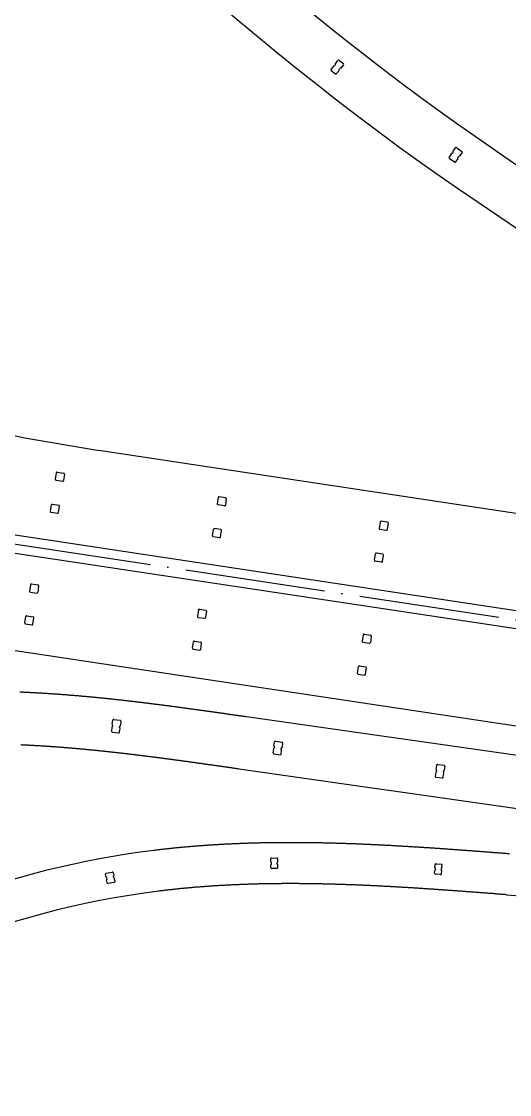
# Model space of a CAD drawing. Header units: inches. Extents: x 499362 to 502582, y 2541888 to 2545349.
# Drawn here: x 501509.7 to 501593.2, y 2543428.4 to 2543611.7 of the extents above; entities that cross this region are included whole.
import ezdxf

# ---------------------------------------------------------------- set-up
doc = ezdxf.new("R2010")
doc.units = ezdxf.units.IN
doc.linetypes.add('ACAD_ISO04W100', pattern=[30, 24, -3, 0, -3])
doc.layers.add('0-段落划分', color=2, linetype='Continuous')
doc.layers.add('桥-立柱', color=5, linetype='Continuous')

# ---------------------------------------------------------------- blocks, each defined once
blk = doc.blocks.new('A$C035667EC')
at = {"layer": '桥-立柱', "color": 1, "linetype": 'Continuous'}
for p, q in [((501563.12, 2543604.06), (501562.69, 2543603.51)), ((501563.26, 2543604.08), (501563.12, 2543604.06)), ((501563.35, 2543604.2), (501563.26, 2543604.08)), ((501563.35, 2543604.2), (501563.44, 2543604.32)), ((501563.43, 2543604.46), (501563.86, 2543605.01)), ((501563.44, 2543604.32), (501563.43, 2543604.46)), ((501564.05, 2543603.47), (501564.14, 2543603.58)), ((501564.07, 2543603.32), (501564.05, 2543603.47)), ((501564.07, 2543605.03), (501564.78, 2543604.48)), ((501564.23, 2543603.7), (501564.14, 2543603.58)), ((501564.37, 2543603.72), (501564.23, 2543603.7)), ((501564.8, 2543604.27), (501564.37, 2543603.72)), ((501562.71, 2543603.3), (501563.42, 2543602.75)), ((501563.63, 2543602.77), (501564.07, 2543603.32)), ((501583.25, 2543589.09), (501582.85, 2543588.52)), ((501583.39, 2543589.12), (501583.25, 2543589.09)), ((501583.48, 2543589.24), (501583.39, 2543589.12)), ((501583.48, 2543589.24), (501583.56, 2543589.36)), ((501583.54, 2543589.5), (501583.94, 2543590.08)), ((501583.56, 2543589.36), (501583.54, 2543589.5)), ((501584.15, 2543590.11), (501585.05, 2543589.48)), ((501585.09, 2543589.27), (501584.69, 2543588.7)), ((501582.89, 2543588.31), (501583.79, 2543587.68)), ((501584, 2543587.72), (501584.4, 2543588.29)), ((501584.37, 2543588.43), (501584.46, 2543588.55)), ((501584.4, 2543588.29), (501584.37, 2543588.43)), ((501584.55, 2543588.67), (501584.46, 2543588.55)), ((501584.69, 2543588.7), (501584.55, 2543588.67)), ((501515.71, 2543534.55), (501515.54, 2543533.46)), ((501515.88, 2543534.68), (501516.96, 2543534.51)), ((501517.09, 2543534.34), (501516.93, 2543533.26)), ((501515.67, 2543533.29), (501516.76, 2543533.13)), ((501543.39, 2543530.34), (501543.22, 2543529.25)), ((501544.65, 2543530.3), (501543.56, 2543530.47)), ((501544.77, 2543530.13), (501544.61, 2543529.04)), ((501514.72, 2543527.99), (501514.88, 2543529.07)), ((501515.05, 2543529.2), (501516.14, 2543529.04)), ((501516.1, 2543527.78), (501516.26, 2543528.87)), ((501544.44, 2543528.92), (501543.35, 2543529.08)), ((501514.84, 2543527.82), (501515.93, 2543527.65)), ((501542.4, 2543523.81), (501542.57, 2543524.9)), ((501543.83, 2543524.86), (501542.74, 2543525.03)), ((501543.79, 2543523.6), (501543.95, 2543524.69)), ((501571.07, 2543526.17), (501570.91, 2543525.08)), ((501572.12, 2543524.74), (501571.04, 2543524.91)), ((501572.33, 2543526.13), (501571.24, 2543526.29)), ((501572.46, 2543525.96), (501572.29, 2543524.87)), ((501543.62, 2543523.48), (501542.53, 2543523.64)), ((501570.09, 2543519.64), (501570.25, 2543520.73)), ((501571.3, 2543519.31), (501570.22, 2543519.47)), ((501571.51, 2543520.69), (501570.42, 2543520.85)), ((501571.47, 2543519.43), (501571.64, 2543520.52)), ((501511.31, 2543515.45), (501511.15, 2543514.37)), ((501511.48, 2543515.58), (501512.57, 2543515.42)), ((501511.27, 2543514.2), (501512.36, 2543514.03)), ((501512.69, 2543515.25), (501512.53, 2543514.16)), ((501510.33, 2543508.93), (501510.49, 2543510.02)), ((501510.66, 2543510.14), (501511.75, 2543509.98)), ((501539.99, 2543511.13), (501539.82, 2543510.04)), ((501540.16, 2543511.26), (501541.24, 2543511.09)), ((501541.37, 2543510.92), (501541.21, 2543509.84)), ((501510.45, 2543508.76), (501511.54, 2543508.59)), ((501511.71, 2543508.72), (501511.87, 2543509.81)), ((501539.95, 2543509.87), (501541.04, 2543509.71)), ((501568.17, 2543506.88), (501568, 2543505.8)), ((501568.34, 2543507.01), (501569.43, 2543506.85)), ((501569.55, 2543506.68), (501569.39, 2543505.59)), ((501539, 2543504.61), (501539.17, 2543505.69)), ((501539.13, 2543504.44), (501540.22, 2543504.27)), ((501539.34, 2543505.82), (501540.42, 2543505.66)), ((501540.39, 2543504.4), (501540.55, 2543505.48)), ((501568.13, 2543505.63), (501569.22, 2543505.46)), ((501567.18, 2543500.36), (501567.35, 2543501.45)), ((501567.52, 2543501.57), (501568.61, 2543501.41)), ((501568.57, 2543500.15), (501568.73, 2543501.24)), ((501567.31, 2543500.19), (501568.4, 2543500.02)), ((501525.27, 2543491.6), (501525.35, 2543492.3)), ((501525.36, 2543491.49), (501525.27, 2543491.6)), ((501525.51, 2543492.43), (501526.61, 2543492.31)), ((501526.74, 2543492.15), (501526.66, 2543491.45)), ((501525.22, 2543491.11), (501525.14, 2543490.41)), ((501525.33, 2543491.2), (501525.22, 2543491.11)), ((501525.27, 2543490.25), (501526.37, 2543490.13)), ((501525.34, 2543491.34), (501525.33, 2543491.2)), ((501525.34, 2543491.34), (501525.36, 2543491.49)), ((501526.52, 2543491.06), (501526.54, 2543491.21)), ((501526.61, 2543490.95), (501526.52, 2543491.06)), ((501526.53, 2543490.26), (501526.61, 2543490.95)), ((501526.55, 2543491.36), (501526.54, 2543491.21)), ((501526.66, 2543491.45), (501526.55, 2543491.36)), ((501552.92, 2543487.91), (501553.02, 2543488.6)), ((501553, 2543487.79), (501552.92, 2543487.91)), ((501553.19, 2543488.73), (501554.28, 2543488.57)), ((501554.4, 2543488.4), (501554.31, 2543487.71)), ((501552.85, 2543487.41), (501552.75, 2543486.72)), ((501552.96, 2543487.5), (501552.85, 2543487.41)), ((501552.88, 2543486.55), (501553.97, 2543486.39)), ((501552.98, 2543487.64), (501552.96, 2543487.5)), ((501552.98, 2543487.64), (501553, 2543487.79)), ((501554.14, 2543486.52), (501554.23, 2543487.21)), ((501554.15, 2543487.33), (501554.17, 2543487.47)), ((501554.23, 2543487.21), (501554.15, 2543487.33)), ((501554.19, 2543487.62), (501554.17, 2543487.47)), ((501554.31, 2543487.71), (501554.19, 2543487.62)), ((501580.64, 2543483.94), (501580.74, 2543484.63)), ((501580.91, 2543484.76), (501581.99, 2543484.6)), ((501582.12, 2543484.43), (501582.02, 2543483.74)), ((501580.57, 2543483.44), (501580.47, 2543482.75)), ((501580.68, 2543483.53), (501580.57, 2543483.44)), ((501580.59, 2543482.58), (501581.68, 2543482.43)), ((501580.72, 2543483.83), (501580.64, 2543483.94)), ((501580.7, 2543483.68), (501580.68, 2543483.53)), ((501580.7, 2543483.68), (501580.72, 2543483.83)), ((501581.85, 2543482.55), (501581.95, 2543483.25)), ((501581.87, 2543483.36), (501581.89, 2543483.51)), ((501581.95, 2543483.25), (501581.87, 2543483.36)), ((501581.91, 2543483.66), (501581.89, 2543483.51)), ((501582.02, 2543483.74), (501581.91, 2543483.66)), ((501524.21, 2543465.51), (501524.13, 2543466.01)), ((501524.25, 2543466.18), (501525.23, 2543466.36)), ((501525.59, 2543465.76), (501525.5, 2543466.25)), ((501524.33, 2543465.43), (501524.21, 2543465.51)), ((501524.3, 2543465.02), (501524.38, 2543465.14)), ((501524.39, 2543464.53), (501524.3, 2543465.02)), ((501524.38, 2543465.14), (501524.33, 2543465.43)), ((501525.55, 2543464.58), (501524.56, 2543464.41)), ((501525.59, 2543465.76), (501525.51, 2543465.64)), ((501525.56, 2543465.35), (501525.51, 2543465.64)), ((501525.68, 2543465.27), (501525.56, 2543465.35)), ((501525.77, 2543464.77), (501525.68, 2543465.27))]:
    blk.add_line(p, q, dxfattribs=at)
at = {"layer": '桥-立柱', "color": 1, "ltscale": 10}
for p, q in [((501552.37, 2543468.11), (501552.36, 2543468.61)), ((501552.47, 2543468.01), (501552.37, 2543468.11)), ((501552.47, 2543467.71), (501552.47, 2543468.01)), ((501552.51, 2543468.76), (501553.41, 2543468.77)), ((501553.57, 2543468.12), (501553.47, 2543468.02)), ((501553.47, 2543467.72), (501553.47, 2543468.02)), ((501553.57, 2543467.62), (501553.47, 2543467.72)), ((501553.57, 2543468.12), (501553.56, 2543468.62)), ((501580.64, 2543467.79), (501581.54, 2543467.73)), ((501552.37, 2543467.61), (501552.47, 2543467.71)), ((501552.38, 2543467.11), (501552.37, 2543467.61)), ((501553.43, 2543466.97), (501552.53, 2543466.96)), ((501553.58, 2543467.12), (501553.57, 2543467.62)), ((501580.37, 2543466.15), (501580.41, 2543466.65)), ((501580.41, 2543466.65), (501580.52, 2543466.74)), ((501580.44, 2543467.15), (501580.48, 2543467.65)), ((501580.54, 2543467.04), (501580.44, 2543467.15)), ((501581.41, 2543465.93), (501580.51, 2543465.99)), ((501580.52, 2543466.74), (501580.54, 2543467.04)), ((501581.51, 2543466.68), (501581.53, 2543466.98)), ((501581.61, 2543466.57), (501581.51, 2543466.68)), ((501581.64, 2543467.07), (501581.53, 2543466.98)), ((501581.57, 2543466.07), (501581.61, 2543466.57)), ((501581.64, 2543467.07), (501581.67, 2543467.57))]:
    blk.add_line(p, q, dxfattribs=at)
at = {"layer": '桥-立柱', "color": 1, "linetype": 'Continuous'}
for centre, radius, start, end in [((501562.81, 2543603.42), 0.15, 141.9818, 231.9818), ((501563.98, 2543604.92), 0.15, 51.9818, 141.9818), ((501564.69, 2543604.36), 0.15, 321.9818, 51.9818), ((501563.52, 2543602.87), 0.15, 231.9818, 321.9818), ((501584.06, 2543589.99), 0.15, 54.9051, 144.9051), ((501584.96, 2543589.36), 0.15, 324.9051, 54.9051), ((501582.97, 2543588.44), 0.15, 144.9051, 234.9051), ((501583.87, 2543587.8), 0.15, 234.9051, 324.9051), ((501515.85, 2543534.53), 0.15, 81.4286, 171.4286), ((501516.94, 2543534.37), 0.15, 351.4286, 81.4286), ((501515.69, 2543533.44), 0.15, 171.4286, 261.4286), ((501516.78, 2543533.28), 0.15, 261.4286, 351.4286), ((501543.54, 2543530.32), 0.15, 81.4286, 171.4286), ((501544.62, 2543530.15), 0.15, 351.4286, 81.4286), ((501515.03, 2543529.05), 0.15, 81.4286, 171.4286), ((501516.12, 2543528.89), 0.15, 351.4286, 81.4286), ((501543.37, 2543529.23), 0.15, 171.4286, 261.4286), ((501544.46, 2543529.07), 0.15, 261.4286, 351.4286), ((501514.86, 2543527.96), 0.15, 171.4286, 261.4286), ((501515.95, 2543527.8), 0.15, 261.4286, 351.4286), ((501542.72, 2543524.88), 0.15, 81.4286, 171.4286), ((501543.8, 2543524.71), 0.15, 351.4286, 81.4286), ((501571.06, 2543525.06), 0.15, 171.4286, 261.4286), ((501571.22, 2543526.14), 0.15, 81.4286, 171.4286), ((501572.15, 2543524.89), 0.15, 261.4286, 351.4286), ((501572.31, 2543525.98), 0.15, 351.4286, 81.4286), ((501542.55, 2543523.79), 0.15, 171.4286, 261.4286), ((501543.64, 2543523.63), 0.15, 261.4286, 351.4286), ((501570.24, 2543519.62), 0.15, 171.4286, 261.4286), ((501570.4, 2543520.71), 0.15, 81.4286, 171.4286), ((501571.33, 2543519.45), 0.15, 261.4286, 351.4286), ((501571.49, 2543520.54), 0.15, 351.4286, 81.4286), ((501511.46, 2543515.43), 0.15, 81.4286, 171.4286), ((501512.55, 2543515.27), 0.15, 351.4286, 81.4286), ((501511.29, 2543514.34), 0.15, 171.4286, 261.4286), ((501512.38, 2543514.18), 0.15, 261.4286, 351.4286), ((501510.64, 2543509.99), 0.15, 81.4286, 171.4286), ((501511.73, 2543509.83), 0.15, 351.4286, 81.4286), ((501539.97, 2543510.02), 0.15, 171.4286, 261.4286), ((501540.13, 2543511.11), 0.15, 81.4286, 171.4286), ((501541.22, 2543510.95), 0.15, 351.4286, 81.4286), ((501510.47, 2543508.91), 0.15, 171.4286, 261.4286), ((501511.56, 2543508.74), 0.15, 261.4286, 351.4286), ((501541.06, 2543509.86), 0.15, 261.4286, 351.4286), ((501568.32, 2543506.86), 0.15, 81.4286, 171.4286), ((501569.4, 2543506.7), 0.15, 351.4286, 81.4286), ((501539.15, 2543504.58), 0.15, 171.4286, 261.4286), ((501539.31, 2543505.67), 0.15, 81.4286, 171.4286), ((501540.24, 2543504.42), 0.15, 261.4286, 351.4286), ((501540.4, 2543505.51), 0.15, 351.4286, 81.4286), ((501568.15, 2543505.77), 0.15, 171.4286, 261.4286), ((501569.24, 2543505.61), 0.15, 261.4286, 351.4286), ((501567.5, 2543501.42), 0.15, 81.4286, 171.4286), ((501568.58, 2543501.26), 0.15, 351.4286, 81.4286), ((501567.33, 2543500.34), 0.15, 171.4286, 261.4286), ((501568.42, 2543500.17), 0.15, 261.4286, 351.4286), ((501525.5, 2543492.28), 0.15, 83.6964, 173.6964), ((501526.59, 2543492.16), 0.15, 353.6964, 83.6964), ((501525.29, 2543490.4), 0.15, 173.6964, 263.6964), ((501526.38, 2543490.27), 0.15, 263.6964, 353.6964), ((501553.17, 2543488.58), 0.15, 81.8555, 171.8555), ((501554.26, 2543488.42), 0.15, 351.8555, 81.8555), ((501552.9, 2543486.7), 0.15, 171.8555, 261.8555), ((501553.99, 2543486.54), 0.15, 261.8555, 351.8555), ((501580.88, 2543484.61), 0.15, 81.8555, 171.8555), ((501581.97, 2543484.46), 0.15, 351.8555, 81.8555), ((501580.62, 2543482.73), 0.15, 171.8555, 261.8555), ((501581.7, 2543482.57), 0.15, 261.8555, 351.8555), ((501524.27, 2543466.03), 0.15, 100.0857, 190.0857), ((501525.29, 2543466.1), 0.264, 35.5779, 102.6659), ((501524.54, 2543464.56), 0.15, 190.0857, 280.0857), ((501525.51, 2543464.84), 0.264, 277.5054, 344.5934)]:
    blk.add_arc(centre, radius, start, end, dxfattribs=at)
at = {"layer": '桥-立柱', "color": 1, "ltscale": 10}
for centre, start, end in [((501552.51, 2543468.61), 90.6738, 180.6738), ((501553.41, 2543468.62), 0.6738, 90.6738), ((501580.63, 2543467.64), 86.0533, 176.0533), ((501581.52, 2543467.58), 356.0533, 86.0533), ((501552.53, 2543467.11), 180.6738, 270.6738), ((501553.43, 2543467.12), 270.6738, 0.6738), ((501580.52, 2543466.14), 176.0533, 266.0533), ((501581.42, 2543466.08), 266.0533, 356.0533)]:
    blk.add_arc(centre, 0.15, start, end, dxfattribs=at)
blk = doc.blocks.new('A$C3A006F90')
at = {"layer": '0-段落划分', "color": 2}
for p, q in [((501810.03, 2543478.47), (501251.59, 2543562.64)), ((501249.41, 2543559.94), (501809.01, 2543475.59)), ((501806.55, 2543459.27), (501246.95, 2543543.62)), ((501523.71, 2543538.31), (501766.62, 2543501.7)), ((501694.63, 2543471.92), (501548.23, 2543492.87)), ((501693.35, 2543463.01), (501546.95, 2543483.96)), ((501592.65, 2543462.49), (501861.51, 2543441.8))]:
    blk.add_line(p, q, dxfattribs=at)
at = {"layer": '0-段落划分', "color": 2, "linetype": 'ACAD_ISO04W100'}
blk.add_line((501299.73, 2543553.87), (501809.52, 2543477.03), dxfattribs=at)
at = {"layer": '0-段落划分', "color": 2, "flags": 128}
for points in [[(501548.23, 2543492.87, -0.000001), (501547.95, 2543492.91, -0.000004), (501547.68, 2543492.95, -0.000006), (501547.4, 2543492.99, -0.000009), (501547.13, 2543493.03, -0.000012), (501546.85, 2543493.07, -0.000014), (501546.58, 2543493.11, -0.000017), (501546.3, 2543493.15, -0.000019), (501546.03, 2543493.19, -0.000022), (501545.75, 2543493.22, -0.000024), (501545.48, 2543493.26, -0.000027), (501545.2, 2543493.3, -0.00003), (501544.93, 2543493.34, -0.000032), (501544.65, 2543493.38, -0.000035), (501544.38, 2543493.42, -0.000037), (501544.1, 2543493.46, -0.00004), (501543.83, 2543493.5, -0.000042), (501543.55, 2543493.54, -0.000045), (501543.28, 2543493.58, -0.000048), (501543, 2543493.62, -0.00005), (501542.73, 2543493.65, -0.000053), (501542.45, 2543493.69, -0.000055), (501542.18, 2543493.73, -0.000058), (501541.9, 2543493.77, -0.00006), (501541.63, 2543493.81, -0.000063), (501541.35, 2543493.85, -0.000066), (501541.07, 2543493.89, -0.000068), (501540.8, 2543493.92, -0.000071), (501540.52, 2543493.96, -0.000073), (501540.25, 2543494, -0.000076), (501539.97, 2543494.04, -0.000078), (501539.7, 2543494.08, -0.000081), (501539.42, 2543494.12, -0.000084), (501539.15, 2543494.15, -0.000086), (501538.87, 2543494.19, -0.000089), (501538.6, 2543494.23, -0.000091), (501538.32, 2543494.27, -0.000094), (501538.04, 2543494.3, -0.000096), (501537.77, 2543494.34, -0.000099), (501537.49, 2543494.38, -0.000102), (501537.22, 2543494.42, -0.000104), (501536.94, 2543494.45, -0.000107), (501536.67, 2543494.49, -0.000109), (501536.39, 2543494.53, -0.000112), (501536.11, 2543494.56, -0.000114), (501535.84, 2543494.6, -0.000117), (501535.56, 2543494.64, -0.00012), (501535.29, 2543494.67, -0.000122), (501535.01, 2543494.71, -0.000125), (501534.73, 2543494.75, -0.000128), (501534.46, 2543494.78, -0.00013), (501534.18, 2543494.82, -0.000133), (501533.91, 2543494.85, -0.000136), (501533.63, 2543494.89, -0.000138), (501533.35, 2543494.92, -0.000141), (501533.08, 2543494.96, -0.000143), (501532.8, 2543494.99, -0.000146), (501532.53, 2543495.03, -0.000149), (501532.25, 2543495.06, -0.000151), (501531.97, 2543495.1, -0.000154), (501531.7, 2543495.13, -0.000156), (501531.42, 2543495.17, -0.000159), (501531.15, 2543495.2, -0.000161), (501530.87, 2543495.23, -0.000164), (501530.59, 2543495.27, -0.000167), (501530.32, 2543495.3, -0.000169), (501530.04, 2543495.34, -0.000172), (501529.76, 2543495.37, -0.000174), (501529.49, 2543495.4, -0.000177), (501529.21, 2543495.43, -0.00018), (501528.93, 2543495.47, -0.000182), (501528.66, 2543495.5, -0.000185), (501528.38, 2543495.53, -0.000187), (501528.1, 2543495.56, -0.00019), (501527.83, 2543495.6, -0.000193), (501527.55, 2543495.63, -0.000195), (501527.27, 2543495.66, -0.000198), (501527, 2543495.69, -0.0002), (501526.72, 2543495.72, -0.000203), (501526.44, 2543495.75, -0.000206), (501526.17, 2543495.78, -0.000208), (501525.89, 2543495.81, -0.000211), (501525.61, 2543495.84, -0.000213), (501525.33, 2543495.87, -0.000216), (501525.06, 2543495.9, -0.000219), (501524.78, 2543495.93, -0.000221), (501524.5, 2543495.96, -0.000224), (501524.23, 2543495.99, -0.000227), (501523.95, 2543496.02, -0.000229), (501523.67, 2543496.05, -0.000232), (501523.39, 2543496.07, -0.000234), (501523.12, 2543496.1, -0.000237), (501522.84, 2543496.13, -0.00024), (501522.56, 2543496.16, -0.000242), (501522.29, 2543496.18, -0.000245), (501522.01, 2543496.21, -0.000247), (501521.73, 2543496.24, -0.00025), (501521.45, 2543496.26, -0.000253), (501521.18, 2543496.29, -0.000255), (501520.9, 2543496.31, -0.000258), (501520.62, 2543496.34, -0.00026), (501520.34, 2543496.36, -0.000263), (501520.06, 2543496.39, -0.000266), (501519.79, 2543496.41, -0.000268), (501519.51, 2543496.44, -0.000271), (501519.23, 2543496.46, -0.000273), (501518.95, 2543496.49, -0.000276), (501518.68, 2543496.51, -0.000279), (501518.4, 2543496.53, -0.000281), (501518.12, 2543496.55, -0.000284), (501517.84, 2543496.58, -0.000287), (501517.56, 2543496.6, -0.000289), (501517.29, 2543496.62, -0.000292), (501517.01, 2543496.64, -0.000294), (501516.73, 2543496.66, -0.000297), (501516.45, 2543496.68, -0.0003), (501516.17, 2543496.71, -0.000302), (501515.89, 2543496.73, -0.000305), (501515.62, 2543496.75, -0.000307), (501515.34, 2543496.76, -0.00031), (501515.06, 2543496.78, -0.000313), (501514.78, 2543496.8, -0.000315), (501514.5, 2543496.82, -0.000318), (501514.22, 2543496.84, -0.000321), (501513.95, 2543496.86, -0.000323), (501513.67, 2543496.87, -0.000326), (501513.39, 2543496.89, -0.000328), (501513.11, 2543496.91, -0.000331), (501512.83, 2543496.92, -0.000334), (501512.55, 2543496.94, -0.000336), (501512.27, 2543496.96, -0.000339), (501512, 2543496.97, -0.000342), (501511.72, 2543496.99, -0.000344), (501511.44, 2543497, -0.000347), (501511.16, 2543497.01, -0.000349), (501510.88, 2543497.03, -0.000352), (501510.6, 2543497.04, -0.000355), (501510.32, 2543497.05, -0.000357), (501510.04, 2543497.07, -0.00036), (501509.76, 2543497.08, -0.000363), (501509.49, 2543497.09, -0.000365)], [(501546.95, 2543483.96, -0.000001), (501546.68, 2543484, -0.000004), (501546.4, 2543484.04, -0.000006), (501546.13, 2543484.08, -0.000009), (501545.85, 2543484.12, -0.000012), (501545.58, 2543484.16, -0.000014), (501545.3, 2543484.2, -0.000017), (501545.03, 2543484.24, -0.000019), (501544.76, 2543484.28, -0.000022), (501544.48, 2543484.31, -0.000024), (501544.21, 2543484.35, -0.000027), (501543.93, 2543484.39, -0.00003), (501543.66, 2543484.43, -0.000032), (501543.38, 2543484.47, -0.000035), (501543.11, 2543484.51, -0.000037), (501542.84, 2543484.55, -0.00004), (501542.56, 2543484.59, -0.000042), (501542.29, 2543484.63, -0.000045), (501542.02, 2543484.67, -0.000048), (501541.74, 2543484.7, -0.00005), (501541.47, 2543484.74, -0.000053), (501541.19, 2543484.78, -0.000055), (501540.92, 2543484.82, -0.000058), (501540.65, 2543484.86, -0.00006), (501540.37, 2543484.9, -0.000063), (501540.1, 2543484.93, -0.000066), (501539.83, 2543484.97, -0.000068), (501539.56, 2543485.01, -0.000071), (501539.28, 2543485.05, -0.000073), (501539.01, 2543485.09, -0.000076), (501538.74, 2543485.12, -0.000078), (501538.46, 2543485.16, -0.000081), (501538.19, 2543485.2, -0.000084), (501537.92, 2543485.24, -0.000086), (501537.65, 2543485.27, -0.000089), (501537.37, 2543485.31, -0.000091), (501537.1, 2543485.35, -0.000094), (501536.83, 2543485.39, -0.000096), (501536.56, 2543485.42, -0.000099), (501536.28, 2543485.46, -0.000102), (501536.01, 2543485.5, -0.000104), (501535.74, 2543485.53, -0.000107), (501535.47, 2543485.57, -0.000109), (501535.2, 2543485.61, -0.000112), (501534.92, 2543485.64, -0.000114), (501534.65, 2543485.68, -0.000117), (501534.38, 2543485.71, -0.00012), (501534.11, 2543485.75, -0.000122), (501533.84, 2543485.79, -0.000123), (501533.57, 2543485.82, -0.000124), (501533.3, 2543485.86, -0.000126), (501533.03, 2543485.89, -0.000128), (501532.76, 2543485.93, -0.000131), (501532.48, 2543485.96, -0.000133), (501532.21, 2543486, -0.000136), (501531.94, 2543486.03, -0.000138), (501531.67, 2543486.07, -0.000141), (501531.4, 2543486.1, -0.000143), (501531.13, 2543486.13, -0.000145), (501530.86, 2543486.17, -0.000148), (501530.59, 2543486.2, -0.00015), (501530.32, 2543486.23, -0.000153), (501530.05, 2543486.27, -0.000155), (501529.78, 2543486.3, -0.000157), (501529.51, 2543486.33, -0.00016), (501529.23, 2543486.37, -0.000162), (501528.96, 2543486.4, -0.000164), (501528.69, 2543486.43, -0.000167), (501528.42, 2543486.46, -0.000169), (501528.15, 2543486.5, -0.000172), (501527.88, 2543486.53, -0.000174), (501527.61, 2543486.56, -0.000176), (501527.34, 2543486.59, -0.000179), (501527.07, 2543486.62, -0.000181), (501526.8, 2543486.65, -0.000183), (501526.53, 2543486.68, -0.000186), (501526.26, 2543486.71, -0.000188), (501525.99, 2543486.75, -0.00019), (501525.72, 2543486.78, -0.000193), (501525.45, 2543486.81, -0.000195), (501525.18, 2543486.83, -0.000197), (501524.92, 2543486.86, -0.0002), (501524.65, 2543486.89, -0.000202), (501524.38, 2543486.92, -0.000204), (501524.11, 2543486.95, -0.000207), (501523.84, 2543486.98, -0.000209), (501523.57, 2543487.01, -0.000211), (501523.3, 2543487.04, -0.000214), (501523.03, 2543487.06, -0.000216), (501522.76, 2543487.09, -0.000218), (501522.49, 2543487.12, -0.000221), (501522.22, 2543487.15, -0.000223), (501521.95, 2543487.17, -0.000225), (501521.69, 2543487.2, -0.000228), (501521.42, 2543487.22, -0.00023), (501521.15, 2543487.25, -0.000232), (501520.88, 2543487.28, -0.000234), (501520.61, 2543487.3, -0.000237), (501520.34, 2543487.33, -0.000239), (501520.07, 2543487.35, -0.000241), (501519.8, 2543487.38, -0.000244), (501519.54, 2543487.4, -0.000246), (501519.27, 2543487.42, -0.000248), (501519, 2543487.45, -0.00025), (501518.73, 2543487.47, -0.000253), (501518.46, 2543487.49, -0.000255), (501518.19, 2543487.52, -0.000257), (501517.93, 2543487.54, -0.000259), (501517.66, 2543487.56, -0.000262), (501517.39, 2543487.58, -0.000264), (501517.12, 2543487.61, -0.000266), (501516.86, 2543487.63, -0.000268), (501516.59, 2543487.65, -0.000271), (501516.32, 2543487.67, -0.000273), (501516.05, 2543487.69, -0.000275), (501515.78, 2543487.71, -0.000277), (501515.52, 2543487.73, -0.00028), (501515.25, 2543487.75, -0.000282), (501514.98, 2543487.77, -0.000284), (501514.71, 2543487.79, -0.000286), (501514.45, 2543487.8, -0.000289), (501514.18, 2543487.82, -0.000291), (501513.91, 2543487.84, -0.000293), (501513.65, 2543487.86, -0.000295), (501513.38, 2543487.87, -0.000297), (501513.11, 2543487.89, -0.0003), (501512.84, 2543487.91, -0.000302), (501512.58, 2543487.92, -0.000304), (501512.31, 2543487.94, -0.000306), (501512.04, 2543487.95, -0.000308), (501511.78, 2543487.97, -0.000311), (501511.51, 2543487.98, -0.000313), (501511.24, 2543488, -0.000315), (501510.98, 2543488.01, -0.000317), (501510.71, 2543488.03, -0.000319), (501510.44, 2543488.04, -0.000322), (501510.18, 2543488.05, -0.000324), (501509.91, 2543488.06, -0.000326), (501509.65, 2543488.08, -0.000328)], [(501694.63, 2543471.92, -0.000001), (501696.69, 2543471.62, -0.000004), (501698.75, 2543471.33, -0.000006), (501700.81, 2543471.03, -0.000009), (501702.86, 2543470.74, -0.000012), (501704.92, 2543470.45, -0.000014), (501706.98, 2543470.15, -0.000017), (501709.04, 2543469.86, -0.000019)], [(501593.19, 2543469.47, -0.000002), (501592.86, 2543469.49, -0.000005), (501592.52, 2543469.52, -0.000008), (501592.19, 2543469.54, -0.000011), (501591.86, 2543469.57, -0.000014), (501591.53, 2543469.59, -0.000017), (501591.19, 2543469.62, -0.00002), (501590.86, 2543469.64, -0.000023), (501590.53, 2543469.67, -0.000026), (501590.2, 2543469.7, -0.000029), (501589.86, 2543469.72, -0.000032), (501589.53, 2543469.75, -0.000035), (501589.2, 2543469.77, -0.000039), (501588.86, 2543469.8, -0.000042), (501588.53, 2543469.82, -0.000045), (501588.2, 2543469.85, -0.000048), (501587.86, 2543469.87, -0.000051), (501587.53, 2543469.9, -0.000054), (501587.2, 2543469.92, -0.000057), (501586.86, 2543469.95, -0.00006), (501586.53, 2543469.97, -0.000063), (501586.2, 2543470, -0.000066), (501585.86, 2543470.02, -0.000069), (501585.53, 2543470.05, -0.000073), (501585.2, 2543470.07, -0.000076), (501584.86, 2543470.1, -0.000079), (501584.53, 2543470.12, -0.000082), (501584.2, 2543470.14, -0.000085), (501583.86, 2543470.17, -0.000088), (501583.53, 2543470.19, -0.000091), (501583.19, 2543470.22, -0.000094), (501582.86, 2543470.24, -0.000097), (501582.53, 2543470.26, -0.0001), (501582.19, 2543470.29, -0.000103), (501581.86, 2543470.31, -0.000106), (501581.52, 2543470.33, -0.00011), (501581.19, 2543470.36, -0.000113), (501580.85, 2543470.38, -0.000116), (501580.52, 2543470.4, -0.000119), (501580.18, 2543470.43, -0.000122), (501579.85, 2543470.45, -0.000126), (501579.51, 2543470.47, -0.00013), (501579.18, 2543470.49, -0.000133), (501578.84, 2543470.51, -0.000136), (501578.51, 2543470.54, -0.000139), (501578.17, 2543470.56, -0.000143), (501577.84, 2543470.58, -0.000146), (501577.5, 2543470.6, -0.000149), (501577.17, 2543470.62, -0.000152), (501576.83, 2543470.64, -0.000155), (501576.5, 2543470.66, -0.000159), (501576.16, 2543470.68, -0.000162), (501575.82, 2543470.7, -0.000165), (501575.49, 2543470.72, -0.000168), (501575.15, 2543470.74, -0.000171), (501574.82, 2543470.76, -0.000174), (501574.48, 2543470.78, -0.000178), (501574.15, 2543470.8, -0.000181), (501573.81, 2543470.82, -0.000184), (501573.47, 2543470.84, -0.000187), (501573.14, 2543470.86, -0.000191), (501572.8, 2543470.88, -0.000194), (501572.47, 2543470.9, -0.000197), (501572.13, 2543470.91, -0.0002), (501571.79, 2543470.93, -0.000203), (501571.46, 2543470.95, -0.000207), (501571.12, 2543470.96, -0.00021), (501570.78, 2543470.98, -0.000213), (501570.45, 2543471, -0.000216), (501570.11, 2543471.01, -0.00022), (501569.77, 2543471.03, -0.000223), (501569.44, 2543471.04, -0.000226), (501569.1, 2543471.06, -0.000229), (501568.76, 2543471.08, -0.000232), (501568.42, 2543471.09, -0.000236), (501568.09, 2543471.1, -0.000239), (501567.75, 2543471.12, -0.000242), (501567.41, 2543471.13, -0.000245), (501567.08, 2543471.15, -0.000249), (501566.74, 2543471.16, -0.000252), (501566.4, 2543471.17, -0.000255), (501566.06, 2543471.18, -0.000258), (501565.73, 2543471.2, -0.000262), (501565.39, 2543471.21, -0.000265), (501565.05, 2543471.22, -0.000268), (501564.71, 2543471.23, -0.000272), (501564.37, 2543471.24, -0.000275), (501564.04, 2543471.25, -0.000278), (501563.7, 2543471.26, -0.000281), (501563.36, 2543471.27, -0.000285), (501563.02, 2543471.28, -0.000288), (501562.68, 2543471.29, -0.000291), (501562.35, 2543471.3, -0.000294), (501562.01, 2543471.31, -0.000298), (501561.67, 2543471.31, -0.000301), (501561.33, 2543471.32, -0.000304), (501560.99, 2543471.33, -0.000308), (501560.65, 2543471.33, -0.000311), (501560.31, 2543471.34, -0.000314), (501559.98, 2543471.35, -0.000317), (501559.64, 2543471.35, -0.000321), (501559.3, 2543471.36, -0.000324), (501558.96, 2543471.36, -0.000327), (501558.62, 2543471.36, -0.000331), (501558.28, 2543471.37, -0.000334), (501557.94, 2543471.37, -0.000337), (501557.6, 2543471.37, -0.000341), (501557.26, 2543471.38, -0.000344), (501556.92, 2543471.38, -0.000347), (501556.58, 2543471.38, -0.000351), (501556.24, 2543471.38, -0.000354), (501555.91, 2543471.38, -0.000357), (501555.57, 2543471.38, -0.00036), (501555.23, 2543471.38, -0.000364), (501554.89, 2543471.38, -0.000367), (501554.55, 2543471.38, -0.00037), (501554.21, 2543471.38, -0.000374), (501553.87, 2543471.37, -0.000377), (501553.53, 2543471.37, -0.00038), (501553.19, 2543471.37, -0.000384), (501552.85, 2543471.36, -0.000387), (501552.51, 2543471.36, -0.000391), (501552.17, 2543471.35, -0.000394), (501551.83, 2543471.35, -0.000397), (501551.49, 2543471.34, -0.000401), (501551.15, 2543471.34, -0.000404), (501550.81, 2543471.33, -0.000407), (501550.47, 2543471.32, -0.000411), (501550.13, 2543471.31, -0.000414), (501549.79, 2543471.31, -0.000417), (501549.45, 2543471.3, -0.000421), (501549.11, 2543471.29, -0.000424), (501548.76, 2543471.28, -0.000427), (501548.42, 2543471.27, -0.000431), (501548.08, 2543471.25, -0.000434), (501547.74, 2543471.24, -0.000438), (501547.4, 2543471.23, -0.000441), (501547.06, 2543471.22, -0.000444), (501546.72, 2543471.2, -0.000448), (501546.38, 2543471.19, -0.000451), (501546.04, 2543471.17, -0.000454), (501545.7, 2543471.16, -0.000458), (501545.36, 2543471.14, -0.000461), (501545.02, 2543471.13, -0.000465), (501544.68, 2543471.11, -0.000468), (501544.34, 2543471.09, -0.000471), (501543.99, 2543471.07, -0.000475), (501543.65, 2543471.05, -0.000478), (501543.31, 2543471.03, -0.000482), (501542.97, 2543471.01, -0.000485), (501542.63, 2543470.99, -0.000488), (501542.29, 2543470.97, -0.000492), (501541.95, 2543470.95, -0.000495), (501541.61, 2543470.93, -0.000499), (501541.27, 2543470.9, -0.000502), (501540.93, 2543470.88, -0.000505), (501540.58, 2543470.85, -0.000509), (501540.24, 2543470.83, -0.000512), (501539.9, 2543470.8, -0.000516), (501539.56, 2543470.78, -0.000519), (501539.22, 2543470.75, -0.000523), (501538.88, 2543470.72, -0.000526), (501538.54, 2543470.69, -0.000529), (501538.2, 2543470.66, -0.000533), (501537.86, 2543470.63, -0.000536), (501537.51, 2543470.6, -0.00054), (501537.17, 2543470.57, -0.000543), (501536.83, 2543470.54, -0.000547), (501536.49, 2543470.5, -0.00055), (501536.15, 2543470.47, -0.000554), (501535.81, 2543470.44, -0.000557), (501535.47, 2543470.4, -0.00056), (501535.13, 2543470.37, -0.000564), (501534.79, 2543470.33, -0.000567), (501534.45, 2543470.29, -0.000571), (501534.1, 2543470.25, -0.000574), (501533.76, 2543470.21, -0.000578), (501533.42, 2543470.18, -0.000581), (501533.08, 2543470.14, -0.000585), (501532.74, 2543470.09, -0.000571), (501532.41, 2543470.05, -0.000571)], [(501592.65, 2543462.49, -0.000002), (501592.32, 2543462.51, -0.000005), (501591.99, 2543462.54, -0.000008), (501591.65, 2543462.56, -0.000011), (501591.32, 2543462.59, -0.000014), (501590.99, 2543462.61, -0.000017), (501590.66, 2543462.64, -0.00002), (501590.33, 2543462.67, -0.000023), (501589.99, 2543462.69, -0.000026), (501589.66, 2543462.72, -0.000029), (501589.33, 2543462.74, -0.000032), (501589, 2543462.77, -0.000035), (501588.67, 2543462.79, -0.000039), (501588.33, 2543462.82, -0.000042), (501588, 2543462.84, -0.000045), (501587.67, 2543462.87, -0.000048), (501587.34, 2543462.89, -0.000051), (501587.01, 2543462.92, -0.000054), (501586.67, 2543462.94, -0.000057), (501586.34, 2543462.97, -0.00006), (501586.01, 2543462.99, -0.000063), (501585.68, 2543463.02, -0.000066), (501585.35, 2543463.04, -0.000069), (501585.01, 2543463.07, -0.000073), (501584.68, 2543463.09, -0.000076), (501584.35, 2543463.11, -0.000079), (501584.02, 2543463.14, -0.000082), (501583.69, 2543463.16, -0.000085), (501583.36, 2543463.19, -0.000088), (501583.02, 2543463.21, -0.000091), (501582.69, 2543463.23, -0.000094), (501582.36, 2543463.26, -0.000097), (501582.03, 2543463.28, -0.0001), (501581.7, 2543463.3, -0.000103), (501581.37, 2543463.33, -0.000106), (501581.04, 2543463.35, -0.00011), (501580.7, 2543463.37, -0.000113), (501580.37, 2543463.4, -0.000116), (501580.04, 2543463.42, -0.000119), (501579.71, 2543463.44, -0.000122), (501579.38, 2543463.46, -0.000125), (501579.05, 2543463.49, -0.000127), (501578.72, 2543463.51, -0.00013), (501578.39, 2543463.53, -0.000133), (501578.05, 2543463.55, -0.000136), (501577.72, 2543463.57, -0.000139), (501577.39, 2543463.59, -0.000142), (501577.06, 2543463.61, -0.000145), (501576.73, 2543463.64, -0.000148), (501576.4, 2543463.66, -0.000151), (501576.07, 2543463.68, -0.000154), (501575.74, 2543463.7, -0.000157), (501575.4, 2543463.72, -0.00016), (501575.07, 2543463.74, -0.000163), (501574.74, 2543463.76, -0.000167), (501574.41, 2543463.78, -0.00017), (501574.08, 2543463.8, -0.000173), (501573.75, 2543463.81, -0.000176), (501573.42, 2543463.83, -0.000179), (501573.09, 2543463.85, -0.000182), (501572.76, 2543463.87, -0.000185), (501572.42, 2543463.89, -0.000188), (501572.09, 2543463.9, -0.000191), (501571.76, 2543463.92, -0.000194), (501571.43, 2543463.94, -0.000197), (501571.1, 2543463.96, -0.0002), (501570.77, 2543463.97, -0.000203), (501570.44, 2543463.99, -0.000206), (501570.11, 2543464.01, -0.000209), (501569.78, 2543464.02, -0.000212), (501569.45, 2543464.04, -0.000215), (501569.12, 2543464.05, -0.000218), (501568.79, 2543464.07, -0.000221), (501568.45, 2543464.08, -0.000224), (501568.12, 2543464.1, -0.000227), (501567.79, 2543464.11, -0.00023), (501567.46, 2543464.12, -0.000233), (501567.13, 2543464.14, -0.000236), (501566.8, 2543464.15, -0.000239), (501566.47, 2543464.16, -0.000242), (501566.14, 2543464.18, -0.000245), (501565.81, 2543464.19, -0.000248), (501565.48, 2543464.2, -0.000251), (501565.15, 2543464.21, -0.000254), (501564.82, 2543464.22, -0.000257), (501564.49, 2543464.23, -0.00026), (501564.16, 2543464.24, -0.000263), (501563.83, 2543464.25, -0.000266), (501563.5, 2543464.26, -0.000269), (501563.16, 2543464.27, -0.000272), (501562.83, 2543464.28, -0.000275), (501562.5, 2543464.29, -0.000278), (501562.17, 2543464.3, -0.000281), (501561.84, 2543464.31, -0.000284), (501561.51, 2543464.31, -0.000287), (501561.18, 2543464.32, -0.00029), (501560.85, 2543464.33, -0.000293), (501560.52, 2543464.33, -0.000296), (501560.19, 2543464.34, -0.000299), (501559.86, 2543464.35, -0.000301), (501559.53, 2543464.35, -0.000304), (501559.2, 2543464.36, -0.000307), (501558.87, 2543464.36, -0.00031), (501558.54, 2543464.36, -0.000313), (501558.21, 2543464.37, -0.000316), (501557.88, 2543464.37, -0.000319), (501557.55, 2543464.37, -0.000322), (501557.22, 2543464.38, -0.000325), (501556.89, 2543464.38, -0.000328), (501556.56, 2543464.38, -0.000331), (501556.23, 2543464.38, -0.000334), (501555.9, 2543464.38, -0.000337), (501555.57, 2543464.38, -0.00034), (501555.24, 2543464.38, -0.000343), (501554.91, 2543464.38, -0.000346), (501554.58, 2543464.38, -0.000349), (501554.25, 2543464.38, -0.000352), (501553.92, 2543464.37, -0.000355), (501553.59, 2543464.37, -0.000358), (501553.26, 2543464.37, -0.000361), (501552.93, 2543464.36, -0.000364), (501552.6, 2543464.36, -0.000367), (501552.27, 2543464.36, -0.00037), (501551.94, 2543464.35, -0.000373), (501551.61, 2543464.34, -0.000375), (501551.28, 2543464.34, -0.000378), (501550.96, 2543464.33, -0.000381), (501550.63, 2543464.32, -0.000384), (501550.3, 2543464.32, -0.000387), (501549.97, 2543464.31, -0.00039), (501549.64, 2543464.3, -0.000393), (501549.31, 2543464.29, -0.000396), (501548.98, 2543464.28, -0.000399), (501548.65, 2543464.27, -0.000402), (501548.32, 2543464.26, -0.000405), (501547.99, 2543464.25, -0.000408), (501547.66, 2543464.24, -0.000411), (501547.34, 2543464.22, -0.000414), (501547.01, 2543464.21, -0.000417), (501546.68, 2543464.2, -0.00042), (501546.35, 2543464.18, -0.000423), (501546.02, 2543464.17, -0.000425), (501545.69, 2543464.15, -0.000428), (501545.36, 2543464.14, -0.000431), (501545.03, 2543464.12, -0.000434), (501544.71, 2543464.1, -0.000437), (501544.38, 2543464.08, -0.00044), (501544.05, 2543464.07, -0.000443), (501543.72, 2543464.05, -0.000446), (501543.39, 2543464.03, -0.000449), (501543.07, 2543464.01, -0.000452), (501542.74, 2543463.99, -0.000455), (501542.41, 2543463.97, -0.000458), (501542.08, 2543463.94, -0.00046), (501541.75, 2543463.92, -0.000463), (501541.43, 2543463.9, -0.000466), (501541.1, 2543463.87, -0.000469), (501540.77, 2543463.85, -0.000472), (501540.44, 2543463.82, -0.000475), (501540.12, 2543463.8, -0.000478), (501539.79, 2543463.77, -0.000481), (501539.46, 2543463.75, -0.000484), (501539.13, 2543463.72, -0.000487), (501538.81, 2543463.69, -0.00049), (501538.48, 2543463.66, -0.000492), (501538.15, 2543463.63, -0.000495), (501537.83, 2543463.6, -0.000498), (501537.5, 2543463.57, -0.000501), (501537.17, 2543463.54, -0.000504), (501536.85, 2543463.51, -0.000507), (501536.52, 2543463.47, -0.00051), (501536.19, 2543463.44, -0.000513), (501535.87, 2543463.4, -0.000516), (501535.54, 2543463.37, -0.000519), (501535.21, 2543463.33, -0.000521), (501534.89, 2543463.3, -0.000524), (501534.56, 2543463.26, -0.000527), (501534.24, 2543463.22, -0.00053), (501533.91, 2543463.18, -0.000533), (501533.59, 2543463.15, -0.000545), (501533.26, 2543463.1, -0.000545)]]:
    blk.add_lwpolyline(points, format="xyb", dxfattribs=at)
at = {"layer": '0-段落划分', "color": 2}
for centre, radius, start, end in [((501867.7, 2543992.68), 489, 186.425, 244.6809), ((501867.7, 2543992.68), 498, 213.1737, 244.6809), ((501583.33, 2543933.84), 400, 258.3178, 261.4286), ((501551.39, 2543316.72), 154.5, 97.0601, 124.967), ((501551.39, 2543316.72), 147.5, 97.0601, 128.7868)]:
    blk.add_arc(centre, radius, start, end, dxfattribs=at)
at = {"layer": '0-段落划分', "color": 2, "linetype": 'Continuous'}
blk.add_blockref('A$C035667EC', (0, 0), dxfattribs=at)

msp = doc.modelspace()

# ---------------------------------------------------------------- block references
at = {"layer": '0-段落划分'}
msp.add_blockref('A$C3A006F90', (0, 0), dxfattribs=at)

doc.saveas('drawing.dxf')
